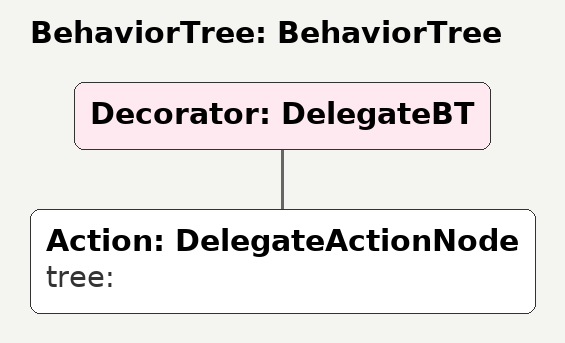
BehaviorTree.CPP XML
<?xml version="1.0"?>
<root main_tree_to_execute="BehaviorTree" BTCPP_format="4">
    <BehaviorTree ID="BehaviorTree">
        <Decorator ID="DelegateBT">
            <Action ID="DelegateActionNode" tree=""/>
        </Decorator>
    </BehaviorTree>
</root>
